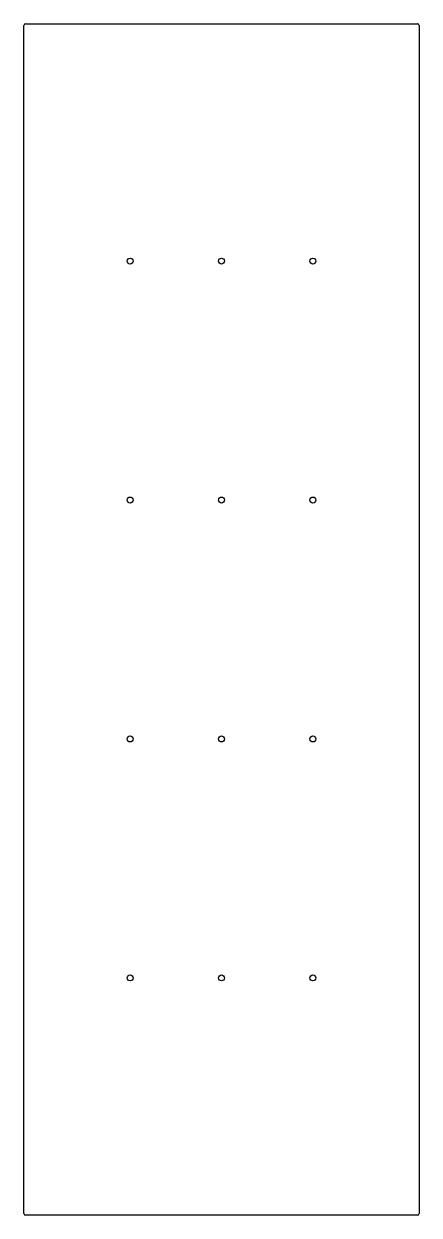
# Model space of a CAD drawing. Header units: millimetres. Extents: x -60 to 60, y -180 to 180.
import ezdxf

# ---------------------------------------------------------------- set-up
doc = ezdxf.new("R2010")
doc.units = ezdxf.units.MM
doc.layers.add('Sketch041', color=7, linetype='CONTINUOUS')

msp = doc.modelspace()

# ---------------------------------------------------------------- linework, layer by layer
at = {"layer": 'Sketch041'}
for p, q in [((-59, 179.5), (59, 179.5)), ((-59.5, -179), (-59.5, 179)), ((59.5, 179), (59.5, -179)), ((59, -179.5), (-59, -179.5))]:
    msp.add_line(p, q, dxfattribs=at)
for centre in [(-27.5, 108), (0, 108), (27.5, 108), (-27.5, 36), (0, 36), (27.5, 36), (-27.5, -36), (0, -36), (27.5, -36), (-27.5, -108), (0, -108), (27.5, -108)]:
    msp.add_circle(centre, 0.9, dxfattribs=at)
for centre, start, end in [((-59, 179), 90, 180), ((59, 179), 0, 90), ((-59, -179), 180, -90), ((59, -179), -90, 0)]:
    msp.add_arc(centre, 0.5, start, end, dxfattribs=at)

doc.saveas('drawing.dxf')
